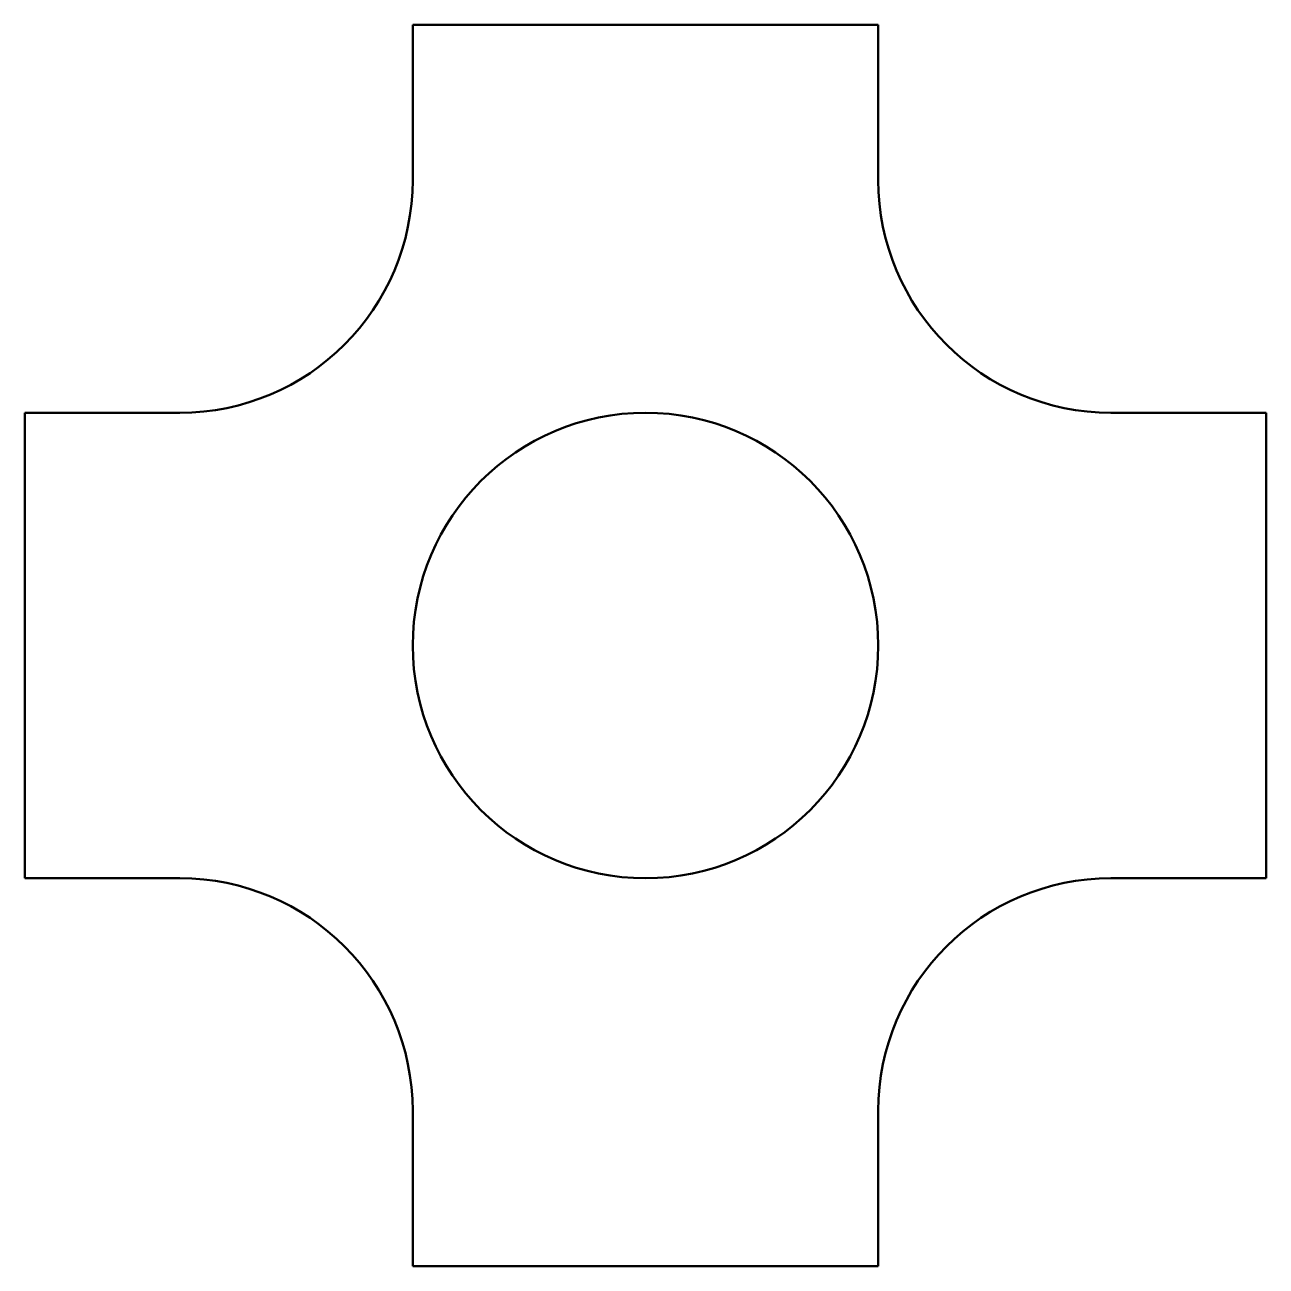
# Model space of a CAD drawing. Header units: inches. Extents: x 13.9 to 15.16, y 12.09 to 13.35.
import ezdxf

# ---------------------------------------------------------------- set-up
doc = ezdxf.new("R2010")
doc.units = ezdxf.units.IN
doc.header["$MEASUREMENT"] = 0
doc.layers.add('Visible (ANSI)', color=7, linetype='Continuous', lineweight=50)

msp = doc.modelspace()

# ---------------------------------------------------------------- linework, layer by layer
at = {"layer": 'Visible (ANSI)'}
for p, q in [((14.2986, 13.3454), (14.2986, 13.1879)), ((14.771, 13.3454), (14.2986, 13.3454)), ((14.771, 13.1879), (14.771, 13.3454)), ((14.0623, 12.9517), (13.9049, 12.9517)), ((13.9049, 12.9517), (13.9049, 12.4793)), ((15.1647, 12.9517), (15.0072, 12.9517)), ((15.1647, 12.4793), (15.1647, 12.9517)), ((13.9049, 12.4793), (14.0623, 12.4793)), ((15.0072, 12.4793), (15.1647, 12.4793)), ((14.2986, 12.2431), (14.2986, 12.0856)), ((14.771, 12.0856), (14.771, 12.2431)), ((14.2986, 12.0856), (14.771, 12.0856))]:
    msp.add_line(p, q, dxfattribs=at)
msp.add_circle((14.5348, 12.7155), 0.2362, dxfattribs=at)
for centre, start, end in [((14.0623, 13.1879), 270, 0), ((15.0072, 13.1879), 180, 270), ((14.0623, 12.2431), 0, 90), ((15.0072, 12.2431), 90, 180)]:
    msp.add_arc(centre, 0.2362, start, end, dxfattribs=at)

doc.saveas('drawing.dxf')
